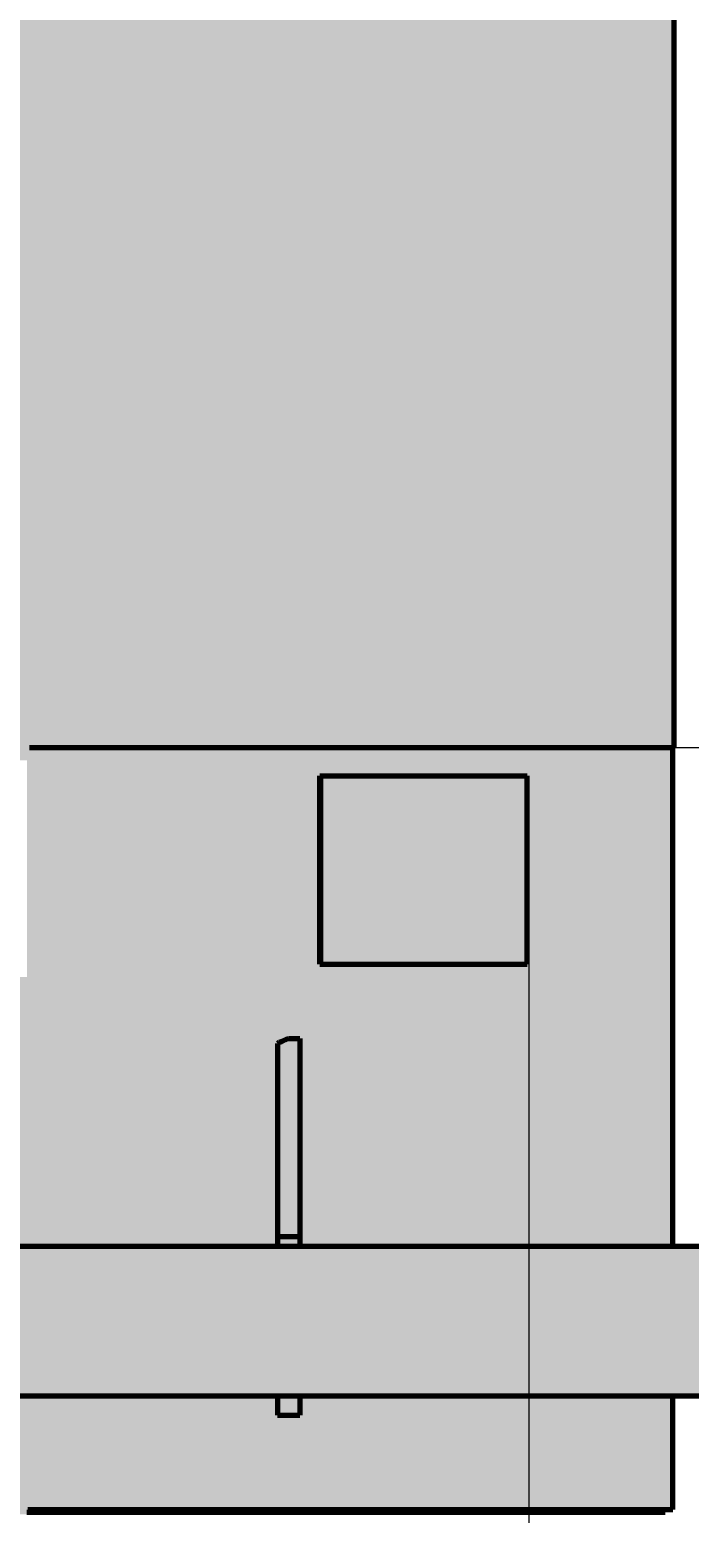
# Model space of a CAD drawing. Header units: millimetres. Extents: x 0 to 2382, y 0 to 420.
# Drawn here: x 2180.36 to 2194.35, y 242.42 to 273.91 of the extents above; entities that cross this region are included whole.
import ezdxf

# ---------------------------------------------------------------- set-up
doc = ezdxf.new("R2010")
doc.units = ezdxf.units.MM
for name, color, linetype, lineweight in [('01-VISIBLE', 7, 'CONTINUOUS', 70), ('04-COTA', 3, 'CONTINUOUS', 18), ('13-GRAFICA', 30, 'CONTINUOUS', 18)]:
    doc.layers.add(name, color=color, linetype=linetype, lineweight=lineweight)
doc.styles.add('ISO3098', font='isocpeur.ttf')
doc.dimstyles.new('FLAMA-IRAM', dxfattribs={"dimtxt": 3.5, "dimasz": 3.5, "dimexe": 2, "dimexo": 1.5, "dimgap": 1, "dimtad": 1, "dimdec": 1, "dimtxsty": 'ISO3098', "dimblk": 'IRAM_FLECHA', "dimblk1": 'IRAM_FLECHA', "dimblk2": 'IRAM_FLECHA', "dimcen": 2.5, "dimclrd": 256, "dimclre": 256, "dimclrt": 256, "dimazin": 3, "dimtfac": 1, "dimtmove": 0, "dimatfit": 3, "dimlwd": 18, "dimlwe": 18})

# ---------------------------------------------------------------- blocks, each defined once
blk = doc.blocks.new('IRAM_FLECHA')
blk.add_solid([(0, 0), (-1, 0.125), (-1, -0.125)])

msp = doc.modelspace()

# ---------------------------------------------------------------- hatches: boundary and pattern name
at = {"layer": '13-GRAFICA', "true_color": 0xb21820}
h = msp.add_hatch(color=7, dxfattribs=at)
h.dxf.hatch_style = 1
h.paths.add_polyline_path([(2194, 306.5), (2194, 248.1), (2190.9, 248.1), (2190.9, 254.1), (2190.9, 258.1), (2190.9, 258.7), (2193.9, 258.7), (2193.9, 280.3), (2190.9, 280.3), (2190.9, 306.5)])
at = {"layer": '13-GRAFICA', "true_color": 0xffffff}
h = msp.add_hatch(color=7, dxfattribs=at)
h.dxf.hatch_style = 1
h.paths.add_polyline_path([(2162.1, 258.7), (2162.1, 280.3), (2193.9, 280.3), (2193.9, 258.7)])
at = {"layer": '13-GRAFICA', "true_color": 0xebebeb}
h = msp.add_hatch(color=7, dxfattribs=at)
h.dxf.hatch_style = 1
h.paths.add_polyline_path([(2182.587, 268.096), (2182.229, 268.096), (2181.87, 268.096), (2181.508, 268.096), (2181.145, 268.096), (2180.78, 268.096), (2180.413, 268.096), (2180.413, 268.486), (2180.413, 268.876), (2180.413, 269.266), (2180.413, 269.656), (2180.413, 270.046), (2180.78, 270.046), (2181.145, 270.046), (2181.508, 270.046), (2181.87, 270.046), (2182.229, 270.046), (2182.587, 270.046), (2182.942, 270.046), (2182.942, 269.656), (2182.942, 269.266), (2182.942, 268.876), (2182.942, 268.486), (2182.942, 268.096)])
h = msp.add_hatch(color=7, dxfattribs=at)
h.dxf.hatch_style = 1
h.paths.add_polyline_path([(2188.992, 268.096), (2188.717, 268.096), (2188.437, 268.096), (2188.151, 268.096), (2187.86, 268.096), (2187.564, 268.096), (2187.262, 268.096), (2187.262, 268.486), (2187.262, 268.876), (2187.262, 269.266), (2187.262, 269.656), (2187.262, 270.046), (2187.564, 270.046), (2187.86, 270.046), (2188.151, 270.046), (2188.437, 270.046), (2188.717, 270.046), (2188.992, 270.046), (2189.26, 270.046), (2189.26, 269.656), (2189.26, 269.266), (2189.26, 268.876), (2189.26, 268.486), (2189.26, 268.096)])
at = {"layer": '13-GRAFICA', "true_color": 0x191919}
h = msp.add_hatch(color=7, dxfattribs=at)
h.dxf.hatch_style = 1
h.paths.add_polyline_path([(2186.207, 263.336), (2185.86, 263.336), (2185.508, 263.336), (2185.152, 263.336), (2184.791, 263.336), (2184.427, 263.336), (2184.058, 263.336), (2183.685, 263.336), (2183.309, 263.336), (2182.93, 263.336), (2182.93, 263.736), (2182.93, 264.136), (2182.93, 264.536), (2182.93, 264.936), (2182.93, 265.336), (2182.93, 265.736), (2182.93, 266.136), (2182.93, 266.536), (2182.93, 266.936), (2182.93, 267.336), (2183.309, 267.336), (2183.685, 267.336), (2184.058, 267.336), (2184.427, 267.336), (2184.791, 267.336), (2185.152, 267.336), (2185.508, 267.336), (2185.86, 267.336), (2186.207, 267.336), (2186.548, 267.336), (2186.548, 266.936), (2186.548, 266.536), (2186.548, 266.136), (2186.548, 265.736), (2186.548, 265.336), (2186.548, 264.936), (2186.548, 264.536), (2186.548, 264.136), (2186.548, 263.736), (2186.548, 263.336)])
at = {"layer": '13-GRAFICA', "true_color": 0xc81e2d}
h = msp.add_hatch(color=7, dxfattribs=at)
h.dxf.hatch_style = 1
h.paths.add_polyline_path([(2190.8, 262.412), (2190.553, 262.412), (2190.298, 262.412), (2190.036, 262.412), (2189.767, 262.412), (2189.49, 262.412), (2189.206, 262.412), (2188.916, 262.412), (2188.618, 262.412), (2188.314, 262.412), (2188.004, 262.412), (2187.687, 262.412), (2187.365, 262.412), (2187.037, 262.412), (2186.703, 262.412), (2186.364, 262.412), (2186.02, 262.412), (2185.671, 262.412), (2185.317, 262.412), (2184.958, 262.412), (2184.596, 262.412), (2184.229, 262.412), (2183.859, 262.412), (2183.484, 262.412), (2183.107, 262.412), (2182.726, 262.412), (2182.343, 262.412), (2181.956, 262.412), (2181.568, 262.412), (2181.177, 262.412), (2180.784, 262.412), (2180.39, 262.412), (2179.994, 262.412), (2179.596, 262.412), (2179.198, 262.412), (2178.799, 262.412), (2178.4, 262.412), (2178, 262.412), (2177.6, 262.412), (2177.201, 262.412), (2176.802, 262.412), (2176.404, 262.412), (2176.006, 262.412), (2175.61, 262.412), (2175.216, 262.412), (2174.823, 262.412), (2174.432, 262.412), (2174.044, 262.412), (2173.657, 262.412), (2173.274, 262.412), (2172.893, 262.412), (2172.516, 262.412), (2172.141, 262.412), (2171.771, 262.412), (2171.404, 262.412), (2171.042, 262.412), (2170.683, 262.412), (2170.329, 262.412), (2169.98, 262.412), (2169.636, 262.412), (2169.297, 262.412), (2168.963, 262.412), (2168.635, 262.412), (2168.313, 262.412), (2167.996, 262.412), (2167.686, 262.412), (2167.382, 262.412), (2167.084, 262.412), (2166.794, 262.412), (2166.51, 262.412), (2166.233, 262.412), (2165.964, 262.412), (2165.702, 262.412), (2165.447, 262.412), (2165.2, 262.412), (2164.961, 262.412), (2164.961, 262.802), (2164.961, 263.192), (2165.2, 263.192), (2165.447, 263.192), (2165.702, 263.192), (2165.964, 263.192), (2166.233, 263.192), (2166.51, 263.192), (2166.794, 263.192), (2167.084, 263.192), (2167.382, 263.192), (2167.686, 263.192), (2167.996, 263.192), (2168.313, 263.192), (2168.635, 263.192), (2168.963, 263.192), (2169.297, 263.192), (2169.636, 263.192), (2169.98, 263.192), (2170.329, 263.192), (2170.683, 263.192), (2171.042, 263.192), (2171.404, 263.192), (2171.771, 263.192), (2172.141, 263.192), (2172.516, 263.192), (2172.893, 263.192), (2173.274, 263.192), (2173.657, 263.192), (2174.044, 263.192), (2174.432, 263.192), (2174.823, 263.192), (2175.216, 263.192), (2175.61, 263.192), (2176.006, 263.192), (2176.404, 263.192), (2176.802, 263.192), (2177.201, 263.192), (2177.6, 263.192), (2178, 263.192), (2178.4, 263.192), (2178.799, 263.192), (2179.198, 263.192), (2179.596, 263.192), (2179.994, 263.192), (2180.39, 263.192), (2180.784, 263.192), (2181.177, 263.192), (2181.568, 263.192), (2181.956, 263.192), (2182.343, 263.192), (2182.726, 263.192), (2183.107, 263.192), (2183.484, 263.192), (2183.859, 263.192), (2184.229, 263.192), (2184.596, 263.192), (2184.958, 263.192), (2185.317, 263.192), (2185.671, 263.192), (2186.02, 263.192), (2186.364, 263.192), (2186.703, 263.192), (2187.037, 263.192), (2187.365, 263.192), (2187.687, 263.192), (2188.004, 263.192), (2188.314, 263.192), (2188.618, 263.192), (2188.916, 263.192), (2189.206, 263.192), (2189.49, 263.192), (2189.767, 263.192), (2190.036, 263.192), (2190.298, 263.192), (2190.553, 263.192), (2190.8, 263.192), (2191.039, 263.192), (2191.039, 262.802), (2191.039, 262.412)])
at = {"layer": '13-GRAFICA', "true_color": 0x00468c}
h = msp.add_hatch(color=7, dxfattribs=at)
h.dxf.hatch_style = 1
h.paths.add_polyline_path([(2184.913, 260.639), (2184.906, 260.561), (2184.894, 260.484), (2184.878, 260.408), (2184.858, 260.334), (2184.833, 260.261), (2184.804, 260.19), (2184.771, 260.121), (2184.733, 260.055), (2184.692, 259.991), (2184.647, 259.931), (2184.598, 259.874), (2184.546, 259.821), (2184.491, 259.771), (2184.433, 259.726), (2184.372, 259.685), (2184.309, 259.648), (2184.244, 259.616), (2184.177, 259.589), (2184.108, 259.566), (2184.037, 259.548), (2183.966, 259.536), (2183.894, 259.528), (2183.821, 259.525), (2183.748, 259.528), (2183.676, 259.536), (2183.604, 259.548), (2183.533, 259.566), (2183.463, 259.589), (2183.394, 259.616), (2183.327, 259.648), (2183.262, 259.685), (2183.199, 259.726), (2183.139, 259.771), (2183.082, 259.821), (2183.028, 259.874), (2182.978, 259.931), (2182.93, 259.991), (2182.887, 260.055), (2182.848, 260.121), (2182.813, 260.19), (2182.782, 260.261), (2182.756, 260.334), (2182.734, 260.408), (2182.717, 260.484), (2182.705, 260.561), (2182.698, 260.639), (2182.696, 260.716), (2182.698, 260.794), (2182.705, 260.872), (2182.717, 260.949), (2182.734, 261.025), (2182.756, 261.099), (2182.782, 261.172), (2182.813, 261.243), (2182.848, 261.312), (2182.887, 261.378), (2182.93, 261.442), (2182.978, 261.502), (2183.028, 261.559), (2183.082, 261.612), (2183.139, 261.662), (2183.199, 261.707), (2183.262, 261.748), (2183.327, 261.785), (2183.394, 261.817), (2183.463, 261.844), (2183.533, 261.867), (2183.604, 261.885), (2183.676, 261.897), (2183.748, 261.905), (2183.821, 261.908), (2183.894, 261.905), (2183.966, 261.897), (2184.037, 261.885), (2184.108, 261.867), (2184.177, 261.844), (2184.244, 261.817), (2184.309, 261.785), (2184.372, 261.748), (2184.433, 261.707), (2184.491, 261.662), (2184.546, 261.612), (2184.598, 261.559), (2184.647, 261.502), (2184.692, 261.442), (2184.733, 261.378), (2184.771, 261.312), (2184.804, 261.243), (2184.833, 261.172), (2184.858, 261.099), (2184.878, 261.025), (2184.894, 260.949), (2184.906, 260.872), (2184.913, 260.794), (2184.915, 260.716)])
at = {"layer": '13-GRAFICA', "true_color": 0x191919}
h = msp.add_hatch(color=7, dxfattribs=at)
h.dxf.hatch_style = 1
h.paths.add_polyline_path([(2189.705, 260.639), (2189.699, 260.561), (2189.691, 260.484), (2189.678, 260.408), (2189.663, 260.334), (2189.644, 260.261), (2189.622, 260.19), (2189.596, 260.121), (2189.567, 260.055), (2189.536, 259.991), (2189.501, 259.931), (2189.464, 259.874), (2189.424, 259.821), (2189.381, 259.771), (2189.336, 259.726), (2189.289, 259.685), (2189.24, 259.648), (2189.189, 259.616), (2189.136, 259.589), (2189.082, 259.566), (2189.027, 259.548), (2188.971, 259.536), (2188.914, 259.528), (2188.856, 259.525), (2188.799, 259.528), (2188.741, 259.536), (2188.684, 259.548), (2188.627, 259.566), (2188.57, 259.589), (2188.515, 259.616), (2188.461, 259.648), (2188.409, 259.685), (2188.358, 259.726), (2188.31, 259.771), (2188.263, 259.821), (2188.219, 259.874), (2188.178, 259.931), (2188.14, 259.991), (2188.104, 260.055), (2188.072, 260.121), (2188.044, 260.19), (2188.018, 260.261), (2187.997, 260.334), (2187.979, 260.408), (2187.965, 260.484), (2187.955, 260.561), (2187.949, 260.639), (2187.947, 260.716), (2187.949, 260.794), (2187.955, 260.872), (2187.965, 260.949), (2187.979, 261.025), (2187.997, 261.099), (2188.018, 261.172), (2188.044, 261.243), (2188.072, 261.312), (2188.104, 261.378), (2188.14, 261.442), (2188.178, 261.502), (2188.219, 261.559), (2188.263, 261.612), (2188.31, 261.662), (2188.358, 261.707), (2188.409, 261.748), (2188.461, 261.785), (2188.515, 261.817), (2188.57, 261.844), (2188.627, 261.867), (2188.684, 261.885), (2188.741, 261.897), (2188.799, 261.905), (2188.856, 261.908), (2188.914, 261.905), (2188.971, 261.897), (2189.027, 261.885), (2189.082, 261.867), (2189.136, 261.844), (2189.189, 261.817), (2189.24, 261.785), (2189.289, 261.748), (2189.336, 261.707), (2189.381, 261.662), (2189.424, 261.612), (2189.464, 261.559), (2189.501, 261.502), (2189.536, 261.442), (2189.567, 261.378), (2189.596, 261.312), (2189.622, 261.243), (2189.644, 261.172), (2189.663, 261.099), (2189.678, 261.025), (2189.691, 260.949), (2189.699, 260.872), (2189.705, 260.794), (2189.706, 260.716)])
at = {"layer": '13-GRAFICA', "true_color": 0xeedeaa}
h = msp.add_hatch(color=7, dxfattribs=at)
h.dxf.hatch_style = 1
h.paths.add_polyline_path([(2162.149, 259.325), (2162.226, 259.325), (2162.313, 259.325), (2162.41, 259.325), (2162.516, 259.325), (2162.631, 259.325), (2162.757, 259.325), (2162.891, 259.325), (2163.035, 259.325), (2163.188, 259.325), (2163.35, 259.325), (2163.521, 259.325), (2163.701, 259.325), (2163.89, 259.325), (2164.087, 259.325), (2164.293, 259.325), (2164.508, 259.325), (2164.73, 259.325), (2164.961, 259.325), (2165.2, 259.325), (2165.447, 259.325), (2165.702, 259.325), (2165.964, 259.325), (2166.233, 259.325), (2166.51, 259.325), (2166.794, 259.325), (2167.084, 259.325), (2167.382, 259.325), (2167.686, 259.325), (2167.996, 259.325), (2168.313, 259.325), (2168.635, 259.325), (2168.963, 259.325), (2169.297, 259.325), (2169.636, 259.325), (2169.98, 259.325), (2170.329, 259.325), (2170.683, 259.325), (2171.042, 259.325), (2171.404, 259.325), (2171.771, 259.325), (2172.141, 259.325), (2172.516, 259.325), (2172.893, 259.325), (2173.274, 259.325), (2173.657, 259.325), (2174.044, 259.325), (2174.432, 259.325), (2174.823, 259.325), (2175.216, 259.325), (2175.61, 259.325), (2176.006, 259.325), (2176.404, 259.325), (2176.802, 259.325), (2177.201, 259.325), (2177.6, 259.325), (2178, 259.325), (2178.4, 259.325), (2178.799, 259.325), (2179.198, 259.325), (2179.596, 259.325), (2179.994, 259.325), (2180.39, 259.325), (2180.784, 259.325), (2181.177, 259.325), (2181.568, 259.325), (2181.956, 259.325), (2182.343, 259.325), (2182.726, 259.325), (2183.107, 259.325), (2183.484, 259.325), (2183.859, 259.325), (2184.229, 259.325), (2184.596, 259.325), (2184.958, 259.325), (2185.317, 259.325), (2185.671, 259.325), (2186.02, 259.325), (2186.364, 259.325), (2186.703, 259.325), (2187.037, 259.325), (2187.365, 259.325), (2187.687, 259.325), (2188.004, 259.325), (2188.314, 259.325), (2188.618, 259.325), (2188.916, 259.325), (2189.206, 259.325), (2189.49, 259.325), (2189.767, 259.325), (2190.036, 259.325), (2190.298, 259.325), (2190.553, 259.325), (2190.8, 259.325), (2191.039, 259.325), (2191.27, 259.325), (2191.492, 259.325), (2191.707, 259.325), (2191.913, 259.325), (2192.11, 259.325), (2192.299, 259.325), (2192.479, 259.325), (2192.65, 259.325), (2192.812, 259.325), (2192.965, 259.325), (2193.109, 259.325), (2193.243, 259.325), (2193.369, 259.325), (2193.484, 259.325), (2193.59, 259.325), (2193.687, 259.325), (2193.774, 259.325), (2193.851, 259.325), (2193.9, 259.325), (2193.9, 258.725), (2193.851, 258.725), (2193.774, 258.725), (2193.687, 258.725), (2193.59, 258.725), (2193.484, 258.725), (2193.369, 258.725), (2193.243, 258.725), (2193.109, 258.725), (2192.965, 258.725), (2192.812, 258.725), (2192.65, 258.725), (2192.479, 258.725), (2192.299, 258.725), (2192.11, 258.725), (2191.913, 258.725), (2191.707, 258.725), (2191.492, 258.725), (2191.27, 258.725), (2191.039, 258.725), (2190.8, 258.725), (2190.553, 258.725), (2190.298, 258.725), (2190.036, 258.725), (2189.767, 258.725), (2189.49, 258.725), (2189.206, 258.725), (2188.916, 258.725), (2188.618, 258.725), (2188.314, 258.725), (2188.004, 258.725), (2187.687, 258.725), (2187.365, 258.725), (2187.037, 258.725), (2186.703, 258.725), (2186.364, 258.725), (2186.02, 258.725), (2185.671, 258.725), (2185.317, 258.725), (2184.958, 258.725), (2184.596, 258.725), (2184.229, 258.725), (2183.859, 258.725), (2183.484, 258.725), (2183.107, 258.725), (2182.726, 258.725), (2182.343, 258.725), (2181.956, 258.725), (2181.568, 258.725), (2181.177, 258.725), (2180.784, 258.725), (2180.39, 258.725), (2179.994, 258.725), (2179.596, 258.725), (2179.198, 258.725), (2178.799, 258.725), (2178.4, 258.725), (2178, 258.725), (2177.6, 258.725), (2177.201, 258.725), (2176.802, 258.725), (2176.404, 258.725), (2176.006, 258.725), (2175.61, 258.725), (2175.216, 258.725), (2174.823, 258.725), (2174.432, 258.725), (2174.044, 258.725), (2173.657, 258.725), (2173.274, 258.725), (2172.893, 258.725), (2172.516, 258.725), (2172.141, 258.725), (2171.771, 258.725), (2171.404, 258.725), (2171.042, 258.725), (2170.683, 258.725), (2170.329, 258.725), (2169.98, 258.725), (2169.636, 258.725), (2169.297, 258.725), (2168.963, 258.725), (2168.635, 258.725), (2168.313, 258.725), (2167.996, 258.725), (2167.686, 258.725), (2167.382, 258.725), (2167.084, 258.725), (2166.794, 258.725), (2166.51, 258.725), (2166.233, 258.725), (2165.964, 258.725), (2165.702, 258.725), (2165.447, 258.725), (2165.2, 258.725), (2164.961, 258.725), (2164.73, 258.725), (2164.508, 258.725), (2164.293, 258.725), (2164.087, 258.725), (2163.89, 258.725), (2163.701, 258.725), (2163.521, 258.725), (2163.35, 258.725), (2163.188, 258.725), (2163.035, 258.725), (2162.891, 258.725), (2162.757, 258.725), (2162.631, 258.725), (2162.516, 258.725), (2162.41, 258.725), (2162.313, 258.725), (2162.226, 258.725), (2162.149, 258.725), (2162.1, 258.725), (2162.1, 259.325)])
at = {"layer": '13-GRAFICA', "true_color": 0xb21820}
h = msp.add_hatch(color=7, dxfattribs=at)
h.dxf.hatch_style = 1
h.paths.add_polyline_path([(2186.1, 248.1), (2186.1, 252.5), (2185.7, 252.5), (2185.7, 252.4), (2185.6, 252.4), (2185.6, 248.1), (2178.2, 248.1), (2178.2, 253.8), (2180.3, 253.8), (2180.3, 258.4), (2178.2, 258.4), (2178.2, 258.7), (2186.5, 258.7), (2186.5, 258.1), (2186.5, 254.1), (2186.5, 248.1)])
h = msp.add_hatch(color=7, dxfattribs=at)
h.dxf.hatch_style = 1
h.paths.add_polyline_path([(2190.9, 258.7), (2190.9, 258.1), (2186.5, 258.1), (2186.5, 258.7)])
at = {"layer": '13-GRAFICA', "true_color": 0xf7c8d7}
h = msp.add_hatch(color=7, dxfattribs=at)
h.dxf.hatch_style = 1
h.paths.add_polyline_path([(2186.5, 254.1), (2186.5, 258.1), (2190.9, 258.1), (2190.9, 254.1)])
at = {"layer": '13-GRAFICA', "true_color": 0x005eaa}
h = msp.add_hatch(color=7, dxfattribs=at)
h.dxf.hatch_style = 1
h.paths.add_polyline_path([(2190.634, 256.898), (2190.628, 256.841), (2190.619, 256.784), (2190.606, 256.728), (2190.589, 256.673), (2190.569, 256.619), (2190.545, 256.567), (2190.518, 256.516), (2190.488, 256.467), (2190.454, 256.42), (2190.418, 256.376), (2190.378, 256.334), (2190.336, 256.294), (2190.292, 256.258), (2190.245, 256.224), (2190.196, 256.194), (2190.145, 256.167), (2190.093, 256.143), (2190.039, 256.123), (2189.984, 256.106), (2189.928, 256.093), (2189.871, 256.084), (2189.814, 256.078), (2189.756, 256.076), (2189.698, 256.078), (2189.641, 256.084), (2189.584, 256.093), (2189.528, 256.106), (2189.473, 256.123), (2189.419, 256.143), (2189.367, 256.167), (2189.316, 256.194), (2189.267, 256.224), (2189.22, 256.258), (2189.176, 256.294), (2189.134, 256.334), (2189.094, 256.376), (2189.058, 256.42), (2189.024, 256.467), (2188.994, 256.516), (2188.967, 256.567), (2188.943, 256.619), (2188.923, 256.673), (2188.906, 256.728), (2188.893, 256.784), (2188.884, 256.841), (2188.878, 256.898), (2188.876, 256.956), (2188.878, 257.014), (2188.884, 257.071), (2188.893, 257.128), (2188.906, 257.184), (2188.923, 257.239), (2188.943, 257.293), (2188.967, 257.345), (2188.994, 257.396), (2189.024, 257.445), (2189.058, 257.492), (2189.094, 257.536), (2189.134, 257.578), (2189.176, 257.618), (2189.22, 257.654), (2189.267, 257.688), (2189.316, 257.718), (2189.367, 257.745), (2189.419, 257.769), (2189.473, 257.789), (2189.528, 257.806), (2189.584, 257.819), (2189.641, 257.828), (2189.698, 257.834), (2189.756, 257.836), (2189.814, 257.834), (2189.871, 257.828), (2189.928, 257.819), (2189.984, 257.806), (2190.039, 257.789), (2190.093, 257.769), (2190.145, 257.745), (2190.196, 257.718), (2190.245, 257.688), (2190.292, 257.654), (2190.336, 257.618), (2190.378, 257.578), (2190.418, 257.536), (2190.454, 257.492), (2190.488, 257.445), (2190.518, 257.396), (2190.545, 257.345), (2190.569, 257.293), (2190.589, 257.239), (2190.606, 257.184), (2190.619, 257.128), (2190.628, 257.071), (2190.634, 257.014), (2190.636, 256.956)])
at = {"layer": '13-GRAFICA', "true_color": 0xb21820}
h = msp.add_hatch(color=7, dxfattribs=at)
h.dxf.hatch_style = 1
h.paths.add_polyline_path([(2186.5, 248.1), (2186.5, 254.1), (2190.9, 254.1), (2190.9, 248.1)])
h = msp.add_hatch(color=7, dxfattribs=at)
h.dxf.hatch_style = 1
h.paths.add_polyline_path([(2185.7, 252.4), (2185.7, 252.5), (2186.1, 252.5), (2186.1, 248.1), (2185.6, 248.1), (2185.6, 252.4)])
h = msp.add_hatch(color=7, dxfattribs=at)
h.dxf.hatch_style = 1
h.paths.add_polyline_path([(2161.4, 244.9), (2161.4, 248.1), (2194.6, 248.1), (2194.6, 244.9)])
h = msp.add_hatch(color=7, dxfattribs=at)
h.dxf.hatch_style = 1
h.paths.add_polyline_path([(2169.9, 244.5), (2170.4, 244.5), (2170.4, 244.9), (2177.8, 244.9), (2177.8, 242.6), (2178.2, 242.6), (2178.2, 244.9), (2185.6, 244.9), (2185.6, 244.5), (2186.1, 244.5), (2186.1, 244.9), (2194, 244.9), (2194, 242.5), (2162, 242.5), (2162, 244.9), (2169.9, 244.9)])
h = msp.add_hatch(color=7, dxfattribs=at)
h.dxf.hatch_style = 1
h.paths.add_polyline_path([(2186.1, 244.5), (2185.6, 244.5), (2185.6, 244.9), (2186.1, 244.9)])
h = msp.add_hatch(color=7, dxfattribs=at)
h.dxf.hatch_style = 1
h.paths.add_polyline_path([(2193.7, 242.5), (2193.7, 242.4), (2162.3, 242.4), (2162.3, 242.5)])

# ---------------------------------------------------------------- linework, layer by layer
at = {"layer": '01-VISIBLE'}
for p, q in [((2194.03, 258.675), (2194.03, 280.325)), ((2194, 248.088), (2194, 258.675)), ((2186.515, 258.075), (2186.531, 258.075)), ((2186.515, 254.075), (2186.515, 258.075)), ((2186.531, 254.075), (2186.531, 258.075)), ((2190.909, 254.075), (2190.909, 258.075)), ((2186.515, 254.075), (2186.531, 254.075)), ((2185.613, 252.394), (2185.613, 248.294)), ((2185.85, 252.5), (2186.088, 252.5)), ((2186.088, 252.5), (2186.088, 248.294)), ((2185.613, 248.294), (2185.613, 248.088)), ((2185.613, 248.294), (2186.088, 248.294)), ((2186.088, 248.294), (2186.088, 248.088)), ((2161.4, 248.088), (2194.6, 248.088)), ((2161.4, 244.912), (2194.6, 244.912)), ((2185.613, 244.912), (2185.613, 244.5)), ((2186.088, 244.912), (2186.088, 244.5)), ((2194, 242.5), (2194, 244.912)), ((2185.613, 244.5), (2186.088, 244.5)), ((2193.712, 242.436), (2193.68, 242.5))]:
    msp.add_line(p, q, dxfattribs=at)
for points in [[(2180.354, 258.675), (2180.404, 258.675), (2180.454, 258.675), (2180.504, 258.675), (2180.555, 258.675), (2180.605, 258.675), (2180.655, 258.675), (2180.705, 258.675), (2180.755, 258.675), (2180.805, 258.675), (2180.855, 258.675), (2180.905, 258.675), (2180.955, 258.675), (2181.005, 258.675), (2181.055, 258.675), (2181.106, 258.675), (2181.156, 258.675), (2181.206, 258.675), (2181.256, 258.675), (2181.306, 258.675), (2181.356, 258.675), (2181.406, 258.675), (2181.456, 258.675), (2181.506, 258.675), (2181.556, 258.675), (2181.607, 258.675), (2181.657, 258.675), (2181.707, 258.675), (2181.757, 258.675), (2181.807, 258.675), (2181.857, 258.675), (2181.907, 258.675), (2181.957, 258.675), (2182.007, 258.675), (2182.057, 258.675), (2182.107, 258.675), (2182.158, 258.675), (2182.208, 258.675), (2182.258, 258.675), (2182.308, 258.675), (2182.358, 258.675), (2182.408, 258.675), (2182.458, 258.675), (2182.508, 258.675), (2182.558, 258.675), (2182.608, 258.675), (2182.659, 258.675), (2182.709, 258.675), (2182.759, 258.675), (2182.809, 258.675), (2182.859, 258.675), (2182.909, 258.675), (2182.959, 258.675), (2183.009, 258.675), (2183.059, 258.675), (2183.109, 258.675), (2183.159, 258.675), (2183.21, 258.675), (2183.26, 258.675), (2183.31, 258.675), (2183.36, 258.675), (2183.41, 258.675), (2183.46, 258.675), (2183.51, 258.675), (2183.56, 258.675), (2183.61, 258.675), (2183.66, 258.675), (2183.711, 258.675), (2183.761, 258.675), (2183.811, 258.675), (2183.861, 258.675), (2183.911, 258.675), (2183.961, 258.675), (2184.011, 258.675), (2184.061, 258.675), (2184.111, 258.675), (2184.161, 258.675), (2184.211, 258.675), (2184.262, 258.675), (2184.312, 258.675), (2184.362, 258.675), (2184.412, 258.675), (2184.462, 258.675), (2184.512, 258.675), (2184.562, 258.675), (2184.612, 258.675), (2184.662, 258.675), (2184.712, 258.675), (2184.762, 258.675), (2184.813, 258.675), (2184.863, 258.675), (2184.913, 258.675), (2184.963, 258.675), (2185.013, 258.675), (2185.063, 258.675), (2185.113, 258.675), (2185.163, 258.675), (2185.213, 258.675), (2185.263, 258.675), (2185.314, 258.675), (2185.364, 258.675), (2185.414, 258.675), (2185.464, 258.675), (2185.514, 258.675), (2185.564, 258.675), (2185.614, 258.675), (2185.664, 258.675), (2185.714, 258.675), (2185.764, 258.675), (2185.814, 258.675), (2185.865, 258.675), (2185.915, 258.675), (2185.965, 258.675), (2186.015, 258.675), (2186.065, 258.675), (2186.115, 258.675), (2186.165, 258.675), (2186.215, 258.675), (2186.265, 258.675), (2186.315, 258.675), (2186.366, 258.675), (2186.416, 258.675), (2186.466, 258.675), (2186.516, 258.675), (2186.566, 258.675), (2186.616, 258.675), (2186.666, 258.675), (2186.716, 258.675), (2186.766, 258.675), (2186.816, 258.675), (2186.866, 258.675), (2186.917, 258.675), (2186.967, 258.675), (2187.017, 258.675), (2187.067, 258.675), (2187.117, 258.675), (2187.167, 258.675), (2187.217, 258.675), (2187.267, 258.675), (2187.317, 258.675), (2187.367, 258.675), (2187.418, 258.675), (2187.468, 258.675), (2187.518, 258.675), (2187.568, 258.675), (2187.618, 258.675), (2187.668, 258.675), (2187.718, 258.675), (2187.768, 258.675), (2187.818, 258.675), (2187.868, 258.675), (2187.918, 258.675), (2187.969, 258.675), (2188.019, 258.675), (2188.069, 258.675), (2188.119, 258.675), (2188.169, 258.675), (2188.219, 258.675), (2188.269, 258.675), (2188.319, 258.675), (2188.369, 258.675), (2188.419, 258.675), (2188.469, 258.675), (2188.52, 258.675), (2188.57, 258.675), (2188.62, 258.675), (2188.67, 258.675), (2188.72, 258.675), (2188.77, 258.675), (2188.82, 258.675), (2188.87, 258.675), (2188.92, 258.675), (2188.97, 258.675), (2189.021, 258.675), (2189.071, 258.675), (2189.121, 258.675), (2189.171, 258.675), (2189.221, 258.675), (2189.271, 258.675), (2189.321, 258.675), (2189.371, 258.675), (2189.421, 258.675), (2189.471, 258.675), (2189.521, 258.675), (2189.572, 258.675), (2189.622, 258.675), (2189.672, 258.675), (2189.722, 258.675), (2189.772, 258.675), (2189.822, 258.675), (2189.872, 258.675), (2189.922, 258.675), (2189.972, 258.675), (2190.022, 258.675), (2190.073, 258.675), (2190.123, 258.675), (2190.173, 258.675), (2190.223, 258.675), (2190.273, 258.675), (2190.323, 258.675), (2190.373, 258.675), (2190.423, 258.675), (2190.473, 258.675), (2190.523, 258.675), (2190.573, 258.675), (2190.624, 258.675), (2190.674, 258.675), (2190.724, 258.675), (2190.774, 258.675), (2190.824, 258.675), (2190.874, 258.675), (2190.924, 258.675), (2190.974, 258.675), (2191.024, 258.675), (2191.074, 258.675), (2191.125, 258.675), (2191.175, 258.675), (2191.225, 258.675), (2191.275, 258.675), (2191.325, 258.675), (2191.375, 258.675), (2191.425, 258.675), (2191.475, 258.675), (2191.525, 258.675), (2191.575, 258.675), (2191.625, 258.675), (2191.676, 258.675), (2191.726, 258.675), (2191.776, 258.675), (2191.826, 258.675), (2191.876, 258.675), (2191.926, 258.675), (2191.976, 258.675), (2192.026, 258.675), (2192.076, 258.675), (2192.126, 258.675), (2192.176, 258.675), (2192.227, 258.675), (2192.277, 258.675), (2192.327, 258.675), (2192.377, 258.675), (2192.427, 258.675), (2192.477, 258.675), (2192.527, 258.675), (2192.577, 258.675), (2192.627, 258.675), (2192.677, 258.675), (2192.728, 258.675), (2192.778, 258.675), (2192.828, 258.675), (2192.878, 258.675), (2192.928, 258.675), (2192.978, 258.675), (2193.028, 258.675), (2193.078, 258.675), (2193.128, 258.675), (2193.178, 258.675), (2193.228, 258.675), (2193.279, 258.675), (2193.329, 258.675), (2193.379, 258.675), (2193.429, 258.675), (2193.479, 258.675), (2193.529, 258.675), (2193.579, 258.675), (2193.629, 258.675), (2193.679, 258.675), (2193.729, 258.675), (2193.78, 258.675), (2193.83, 258.675), (2193.88, 258.675), (2193.93, 258.675), (2193.98, 258.675), (2194.03, 258.675)], [(2186.531, 258.075), (2186.581, 258.075), (2186.632, 258.075), (2186.682, 258.075), (2186.732, 258.075), (2186.782, 258.075), (2186.833, 258.075), (2186.883, 258.075), (2186.933, 258.075), (2186.984, 258.075), (2187.034, 258.075), (2187.084, 258.075), (2187.135, 258.075), (2187.185, 258.075), (2187.235, 258.075), (2187.286, 258.075), (2187.336, 258.075), (2187.386, 258.075), (2187.437, 258.075), (2187.487, 258.075), (2187.537, 258.075), (2187.588, 258.075), (2187.638, 258.075), (2187.688, 258.075), (2187.739, 258.075), (2187.789, 258.075), (2187.839, 258.075), (2187.89, 258.075), (2187.94, 258.075), (2187.99, 258.075), (2188.041, 258.075), (2188.091, 258.075), (2188.141, 258.075), (2188.192, 258.075), (2188.242, 258.075), (2188.292, 258.075), (2188.342, 258.075), (2188.393, 258.075), (2188.443, 258.075), (2188.493, 258.075), (2188.544, 258.075), (2188.594, 258.075), (2188.644, 258.075), (2188.695, 258.075), (2188.745, 258.075), (2188.795, 258.075), (2188.846, 258.075), (2188.896, 258.075), (2188.946, 258.075), (2188.997, 258.075), (2189.047, 258.075), (2189.097, 258.075), (2189.148, 258.075), (2189.198, 258.075), (2189.248, 258.075), (2189.299, 258.075), (2189.349, 258.075), (2189.399, 258.075), (2189.45, 258.075), (2189.5, 258.075), (2189.55, 258.075), (2189.601, 258.075), (2189.651, 258.075), (2189.701, 258.075), (2189.751, 258.075), (2189.802, 258.075), (2189.852, 258.075), (2189.902, 258.075), (2189.953, 258.075), (2190.003, 258.075), (2190.053, 258.075), (2190.104, 258.075), (2190.154, 258.075), (2190.204, 258.075), (2190.255, 258.075), (2190.305, 258.075), (2190.355, 258.075), (2190.406, 258.075), (2190.456, 258.075), (2190.506, 258.075), (2190.557, 258.075), (2190.607, 258.075), (2190.657, 258.075), (2190.708, 258.075), (2190.758, 258.075), (2190.808, 258.075), (2190.859, 258.075), (2190.909, 258.075)], [(2186.531, 254.075), (2186.581, 254.075), (2186.632, 254.075), (2186.682, 254.075), (2186.732, 254.075), (2186.782, 254.075), (2186.833, 254.075), (2186.883, 254.075), (2186.933, 254.075), (2186.984, 254.075), (2187.034, 254.075), (2187.084, 254.075), (2187.135, 254.075), (2187.185, 254.075), (2187.235, 254.075), (2187.286, 254.075), (2187.336, 254.075), (2187.386, 254.075), (2187.437, 254.075), (2187.487, 254.075), (2187.537, 254.075), (2187.588, 254.075), (2187.638, 254.075), (2187.688, 254.075), (2187.739, 254.075), (2187.789, 254.075), (2187.839, 254.075), (2187.89, 254.075), (2187.94, 254.075), (2187.99, 254.075), (2188.041, 254.075), (2188.091, 254.075), (2188.141, 254.075), (2188.192, 254.075), (2188.242, 254.075), (2188.292, 254.075), (2188.342, 254.075), (2188.393, 254.075), (2188.443, 254.075), (2188.493, 254.075), (2188.544, 254.075), (2188.594, 254.075), (2188.644, 254.075), (2188.695, 254.075), (2188.745, 254.075), (2188.795, 254.075), (2188.846, 254.075), (2188.896, 254.075), (2188.946, 254.075), (2188.997, 254.075), (2189.047, 254.075), (2189.097, 254.075), (2189.148, 254.075), (2189.198, 254.075), (2189.248, 254.075), (2189.299, 254.075), (2189.349, 254.075), (2189.399, 254.075), (2189.45, 254.075), (2189.5, 254.075), (2189.55, 254.075), (2189.601, 254.075), (2189.651, 254.075), (2189.701, 254.075), (2189.751, 254.075), (2189.802, 254.075), (2189.852, 254.075), (2189.902, 254.075), (2189.953, 254.075), (2190.003, 254.075), (2190.053, 254.075), (2190.104, 254.075), (2190.154, 254.075), (2190.204, 254.075), (2190.255, 254.075), (2190.305, 254.075), (2190.355, 254.075), (2190.406, 254.075), (2190.456, 254.075), (2190.506, 254.075), (2190.557, 254.075), (2190.607, 254.075), (2190.657, 254.075), (2190.708, 254.075), (2190.758, 254.075), (2190.808, 254.075), (2190.859, 254.075), (2190.909, 254.075)], [(2185.85, 252.5), (2185.811, 252.482), (2185.771, 252.464), (2185.731, 252.446), (2185.692, 252.429), (2185.652, 252.411), (2185.613, 252.394)], [(2193.84, 242.436), (2193.761, 242.436), (2193.682, 242.436), (2193.602, 242.436), (2193.523, 242.436), (2193.444, 242.436), (2193.365, 242.436), (2193.286, 242.436), (2193.206, 242.436), (2193.127, 242.436), (2193.048, 242.436), (2192.969, 242.436), (2192.89, 242.436), (2192.81, 242.436), (2192.731, 242.436), (2192.652, 242.436), (2192.573, 242.436), (2192.494, 242.436), (2192.414, 242.436), (2192.335, 242.436), (2192.256, 242.436), (2192.177, 242.436), (2192.098, 242.436), (2192.018, 242.436), (2191.939, 242.436), (2191.86, 242.436), (2191.781, 242.436), (2191.702, 242.436), (2191.622, 242.436), (2191.543, 242.436), (2191.464, 242.436), (2191.385, 242.436), (2191.306, 242.436), (2191.226, 242.436), (2191.147, 242.436), (2191.068, 242.436), (2190.989, 242.436), (2190.91, 242.436), (2190.83, 242.436), (2190.751, 242.436), (2190.672, 242.436), (2190.593, 242.436), (2190.514, 242.436), (2190.434, 242.436), (2190.355, 242.436), (2190.276, 242.436), (2190.197, 242.436), (2190.118, 242.436), (2190.038, 242.436), (2189.959, 242.436), (2189.88, 242.436), (2189.801, 242.436), (2189.722, 242.436), (2189.642, 242.436), (2189.563, 242.436), (2189.484, 242.436), (2189.405, 242.436), (2189.326, 242.436), (2189.246, 242.436), (2189.167, 242.436), (2189.088, 242.436), (2189.009, 242.436), (2188.93, 242.436), (2188.85, 242.436), (2188.771, 242.436), (2188.692, 242.436), (2188.613, 242.436), (2188.534, 242.436), (2188.454, 242.436), (2188.375, 242.436), (2188.296, 242.436), (2188.217, 242.436), (2188.138, 242.436), (2188.058, 242.436), (2187.979, 242.436), (2187.9, 242.436), (2187.821, 242.436), (2187.742, 242.436), (2187.662, 242.436), (2187.583, 242.436), (2187.504, 242.436), (2187.425, 242.436), (2187.346, 242.436), (2187.266, 242.436), (2187.187, 242.436), (2187.108, 242.436), (2187.029, 242.436), (2186.95, 242.436), (2186.87, 242.436), (2186.791, 242.436), (2186.712, 242.436), (2186.633, 242.436), (2186.554, 242.436), (2186.474, 242.436), (2186.395, 242.436), (2186.316, 242.436), (2186.237, 242.436), (2186.158, 242.436), (2186.078, 242.436), (2185.999, 242.436), (2185.92, 242.436), (2185.841, 242.436), (2185.762, 242.436), (2185.682, 242.436), (2185.603, 242.436), (2185.524, 242.436), (2185.445, 242.436), (2185.366, 242.436), (2185.286, 242.436), (2185.207, 242.436), (2185.128, 242.436), (2185.049, 242.436), (2184.97, 242.436), (2184.89, 242.436), (2184.811, 242.436), (2184.732, 242.436), (2184.653, 242.436), (2184.574, 242.436), (2184.494, 242.436), (2184.415, 242.436), (2184.336, 242.436), (2184.257, 242.436), (2184.178, 242.436), (2184.098, 242.436), (2184.019, 242.436), (2183.94, 242.436), (2183.861, 242.436), (2183.782, 242.436), (2183.702, 242.436), (2183.623, 242.436), (2183.544, 242.436), (2183.465, 242.436), (2183.386, 242.436), (2183.306, 242.436), (2183.227, 242.436), (2183.148, 242.436), (2183.069, 242.436), (2182.99, 242.436), (2182.91, 242.436), (2182.831, 242.436), (2182.752, 242.436), (2182.673, 242.436), (2182.594, 242.436), (2182.514, 242.436), (2182.435, 242.436), (2182.356, 242.436), (2182.277, 242.436), (2182.198, 242.436), (2182.118, 242.436), (2182.039, 242.436), (2181.96, 242.436), (2181.881, 242.436), (2181.802, 242.436), (2181.722, 242.436), (2181.643, 242.436), (2181.564, 242.436), (2181.485, 242.436), (2181.406, 242.436), (2181.326, 242.436), (2181.247, 242.436), (2181.168, 242.436), (2181.089, 242.436), (2181.01, 242.436), (2180.93, 242.436), (2180.851, 242.436), (2180.772, 242.436), (2180.693, 242.436), (2180.614, 242.436), (2180.534, 242.436), (2180.455, 242.436), (2180.376, 242.436), (2180.297, 242.436)], [(2180.32, 242.5), (2180.4, 242.5), (2180.48, 242.5), (2180.56, 242.5), (2180.64, 242.5), (2180.72, 242.5), (2180.8, 242.5), (2180.88, 242.5), (2180.96, 242.5), (2181.04, 242.5), (2181.12, 242.5), (2181.2, 242.5), (2181.28, 242.5), (2181.36, 242.5), (2181.44, 242.5), (2181.52, 242.5), (2181.6, 242.5), (2181.68, 242.5), (2181.76, 242.5), (2181.84, 242.5), (2181.92, 242.5), (2182, 242.5), (2182.08, 242.5), (2182.16, 242.5), (2182.24, 242.5), (2182.32, 242.5), (2182.4, 242.5), (2182.48, 242.5), (2182.56, 242.5), (2182.64, 242.5), (2182.72, 242.5), (2182.8, 242.5), (2182.88, 242.5), (2182.96, 242.5), (2183.04, 242.5), (2183.12, 242.5), (2183.2, 242.5), (2183.28, 242.5), (2183.36, 242.5), (2183.44, 242.5), (2183.52, 242.5), (2183.6, 242.5), (2183.68, 242.5), (2183.76, 242.5), (2183.84, 242.5), (2183.92, 242.5), (2184, 242.5), (2184.08, 242.5), (2184.16, 242.5), (2184.24, 242.5), (2184.32, 242.5), (2184.4, 242.5), (2184.48, 242.5), (2184.56, 242.5), (2184.64, 242.5), (2184.72, 242.5), (2184.8, 242.5), (2184.88, 242.5), (2184.96, 242.5), (2185.04, 242.5), (2185.12, 242.5), (2185.2, 242.5), (2185.28, 242.5), (2185.36, 242.5), (2185.44, 242.5), (2185.52, 242.5), (2185.6, 242.5), (2185.68, 242.5), (2185.76, 242.5), (2185.84, 242.5), (2185.92, 242.5), (2186, 242.5), (2186.08, 242.5), (2186.16, 242.5), (2186.24, 242.5), (2186.32, 242.5), (2186.4, 242.5), (2186.48, 242.5), (2186.56, 242.5), (2186.64, 242.5), (2186.72, 242.5), (2186.8, 242.5), (2186.88, 242.5), (2186.96, 242.5), (2187.04, 242.5), (2187.12, 242.5), (2187.2, 242.5), (2187.28, 242.5), (2187.36, 242.5), (2187.44, 242.5), (2187.52, 242.5), (2187.6, 242.5), (2187.68, 242.5), (2187.76, 242.5), (2187.84, 242.5), (2187.92, 242.5), (2188, 242.5), (2188.08, 242.5), (2188.16, 242.5), (2188.24, 242.5), (2188.32, 242.5), (2188.4, 242.5), (2188.48, 242.5), (2188.56, 242.5), (2188.64, 242.5), (2188.72, 242.5), (2188.8, 242.5), (2188.88, 242.5), (2188.96, 242.5), (2189.04, 242.5), (2189.12, 242.5), (2189.2, 242.5), (2189.28, 242.5), (2189.36, 242.5), (2189.44, 242.5), (2189.52, 242.5), (2189.6, 242.5), (2189.68, 242.5), (2189.76, 242.5), (2189.84, 242.5), (2189.92, 242.5), (2190, 242.5), (2190.08, 242.5), (2190.16, 242.5), (2190.24, 242.5), (2190.32, 242.5), (2190.4, 242.5), (2190.48, 242.5), (2190.56, 242.5), (2190.64, 242.5), (2190.72, 242.5), (2190.8, 242.5), (2190.88, 242.5), (2190.96, 242.5), (2191.04, 242.5), (2191.12, 242.5), (2191.2, 242.5), (2191.28, 242.5), (2191.36, 242.5), (2191.44, 242.5), (2191.52, 242.5), (2191.6, 242.5), (2191.68, 242.5), (2191.76, 242.5), (2191.84, 242.5), (2191.92, 242.5), (2192, 242.5), (2192.08, 242.5), (2192.16, 242.5), (2192.24, 242.5), (2192.32, 242.5), (2192.4, 242.5), (2192.48, 242.5), (2192.56, 242.5), (2192.64, 242.5), (2192.72, 242.5), (2192.8, 242.5), (2192.88, 242.5), (2192.96, 242.5), (2193.04, 242.5), (2193.12, 242.5), (2193.2, 242.5), (2193.28, 242.5), (2193.36, 242.5), (2193.44, 242.5), (2193.52, 242.5), (2193.6, 242.5), (2193.68, 242.5), (2193.76, 242.5), (2193.84, 242.5), (2193.92, 242.5), (2194, 242.5)], [(2193.84, 242.436), (2193.819, 242.436), (2193.797, 242.436), (2193.776, 242.436), (2193.755, 242.436), (2193.733, 242.436), (2193.712, 242.436)]]:
    msp.add_lwpolyline(points, dxfattribs=at)

# ---------------------------------------------------------------- dimensions: what is measured, and where the dimension line sits
at = {"layer": '04-COTA'}
for base, p1, p2 in [((2210.4, 258.675), (2190.944, 258.675), (2190.944, 280.325)), ((2210.4, 229), (2190.9443, 229), (2190.9443, 258.6746))]:
    msp.add_linear_dim(base=base, p1=p1, p2=p2, angle=90, dimstyle='FLAMA-IRAM', override={"dimlfac": 10}, dxfattribs=at).render()
msp.add_linear_dim(base=(2165.056, 221), p1=(2165.056, 258.675), p2=(2190.944, 258.675), dimstyle='FLAMA-IRAM', override={"dimlfac": 10}, dxfattribs=at).render()

doc.saveas('drawing.dxf')
